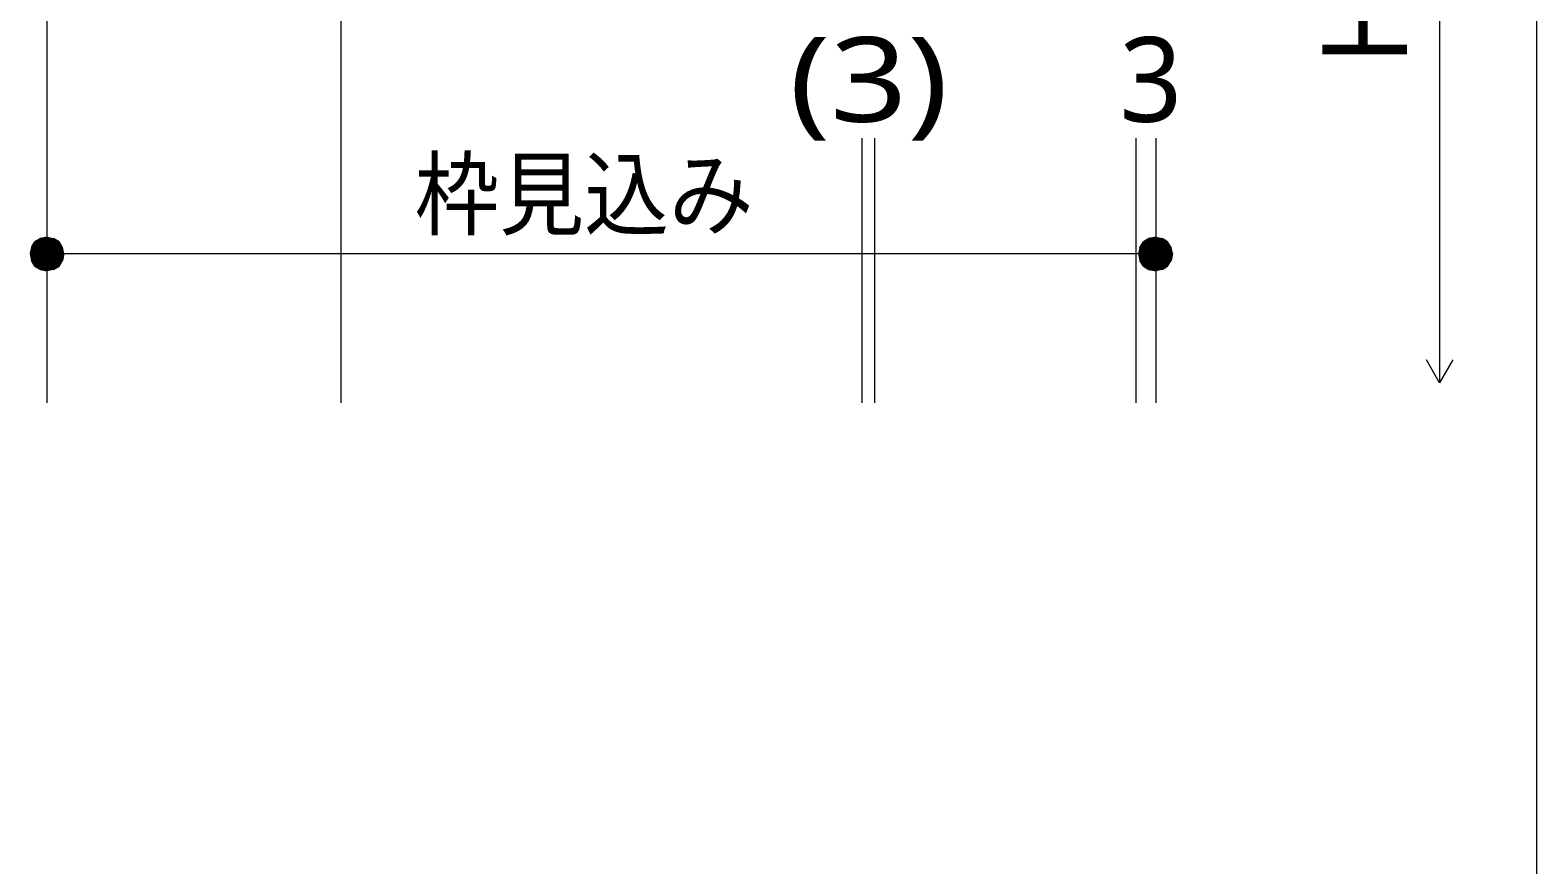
# Model space of a CAD drawing. Header units: millimetres. Extents: x 0 to 420, y 0 to 297.
# Drawn here: x 163.96 to 210.16, y 66.94 to 92.54 of the extents above; entities that cross this region are included whole.
import ezdxf
from ezdxf.enums import TextEntityAlignment as Align

# ---------------------------------------------------------------- set-up
doc = ezdxf.new("R2010")
doc.units = ezdxf.units.MM
doc.styles.add('kst32b', font='NotoSansJP-Variable.ttf')

msp = doc.modelspace()

# ---------------------------------------------------------------- hatches: boundary and pattern name
h = msp.add_hatch(color=7)
h.paths.add_polyline_path([(164.275, 86.148), (164.105, 86.043), (164.465, 85.683), (164.275, 86.148)])
h.paths.add_polyline_path([(164.105, 86.043), (164.465, 85.683), (163.999, 85.873), (164.105, 86.043)])
h.paths.add_polyline_path([(164.465, 85.683), (163.999, 85.873), (163.957, 85.683), (164.465, 85.683)])
h = msp.add_hatch(color=7)
h.paths.add_polyline_path([(164.846, 86.043), (164.677, 86.148), (164.465, 85.683), (164.846, 86.043)])
h.paths.add_polyline_path([(164.677, 86.148), (164.465, 85.683), (164.465, 86.191), (164.677, 86.148)])
h.paths.add_polyline_path([(164.465, 85.683), (164.465, 86.191), (164.275, 86.148), (164.465, 85.683)])
for points in [[(164.952, 85.873), (164.846, 86.043), (164.465, 85.683), (164.952, 85.873)], [(198.946, 85.873), (198.84, 86.043), (198.48, 85.683), (198.946, 85.873)]]:
    msp.add_hatch(color=7).paths.add_polyline_path(points)
h = msp.add_hatch(color=7)
h.paths.add_polyline_path([(198.268, 86.148), (198.099, 86.043), (198.48, 85.683), (198.268, 86.148)])
h.paths.add_polyline_path([(198.099, 86.043), (198.48, 85.683), (197.993, 85.873), (198.099, 86.043)])
h.paths.add_polyline_path([(198.48, 85.683), (197.993, 85.873), (197.951, 85.683), (198.48, 85.683)])
h = msp.add_hatch(color=7)
h.paths.add_polyline_path([(198.84, 86.043), (198.67, 86.148), (198.48, 85.683), (198.84, 86.043)])
h.paths.add_polyline_path([(198.67, 86.148), (198.48, 85.683), (198.48, 86.191), (198.67, 86.148)])
h.paths.add_polyline_path([(198.48, 85.683), (198.48, 86.191), (198.268, 86.148), (198.48, 85.683)])
h = msp.add_hatch(color=7)
h.paths.add_polyline_path([(163.957, 85.683), (163.999, 85.471), (164.465, 85.683), (163.957, 85.683)])
h.paths.add_polyline_path([(163.999, 85.471), (164.465, 85.683), (164.105, 85.302), (163.999, 85.471)])
h.paths.add_polyline_path([(164.465, 85.683), (164.105, 85.302), (164.275, 85.196), (164.465, 85.683)])
h = msp.add_hatch(color=7)
h.paths.add_polyline_path([(164.275, 85.196), (164.465, 85.154), (164.465, 85.683), (164.275, 85.196)])
h.paths.add_polyline_path([(164.465, 85.154), (164.465, 85.683), (164.677, 85.196), (164.465, 85.154)])
h.paths.add_polyline_path([(164.465, 85.683), (164.677, 85.196), (164.846, 85.302), (164.465, 85.683)])
h = msp.add_hatch(color=7)
h.paths.add_polyline_path([(164.846, 85.302), (164.952, 85.471), (164.465, 85.683), (164.846, 85.302)])
h.paths.add_polyline_path([(164.952, 85.471), (164.465, 85.683), (164.994, 85.683), (164.952, 85.471)])
h.paths.add_polyline_path([(164.465, 85.683), (164.994, 85.683), (164.952, 85.873), (164.465, 85.683)])
h = msp.add_hatch(color=7)
h.paths.add_polyline_path([(197.951, 85.683), (197.993, 85.471), (198.48, 85.683), (197.951, 85.683)])
h.paths.add_polyline_path([(197.993, 85.471), (198.48, 85.683), (198.099, 85.302), (197.993, 85.471)])
h.paths.add_polyline_path([(198.48, 85.683), (198.099, 85.302), (198.268, 85.196), (198.48, 85.683)])
h = msp.add_hatch(color=7)
h.paths.add_polyline_path([(198.268, 85.196), (198.48, 85.154), (198.48, 85.683), (198.268, 85.196)])
h.paths.add_polyline_path([(198.48, 85.154), (198.48, 85.683), (198.67, 85.196), (198.48, 85.154)])
h.paths.add_polyline_path([(198.48, 85.683), (198.67, 85.196), (198.84, 85.302), (198.48, 85.683)])
h = msp.add_hatch(color=7)
h.paths.add_polyline_path([(198.84, 85.302), (198.946, 85.471), (198.48, 85.683), (198.84, 85.302)])
h.paths.add_polyline_path([(198.946, 85.471), (198.48, 85.683), (198.988, 85.683), (198.946, 85.471)])
h.paths.add_polyline_path([(198.48, 85.683), (198.988, 85.683), (198.946, 85.873), (198.48, 85.683)])

# ---------------------------------------------------------------- linework, layer by layer
at = {"lineweight": 13}
for points in [[(210.164, 45.995), (210.164, 285.983)], [(164.465, 106.426), (164.465, 81.111)], [(173.482, 103.42), (173.482, 81.111)], [(207.179, 102.828), (207.179, 81.724)], [(189.463, 89.218), (189.463, 81.111)], [(189.865, 81.111), (189.865, 89.218)], [(197.866, 89.218), (197.866, 81.111)], [(198.48, 89.218), (198.48, 81.111)], [(164.465, 85.683), (198.48, 85.683)], [(207.582, 82.423), (207.179, 81.724), (206.777, 82.423)]]:
    msp.add_lwpolyline(points, dxfattribs=at)
at = {"lineweight": 0}
for points in [[(164.105, 86.043), (164.465, 85.683), (163.999, 85.873)], [(164.275, 86.148), (164.105, 86.043), (164.465, 85.683)], [(164.465, 85.683), (164.465, 86.191), (164.275, 86.148)], [(164.677, 86.148), (164.465, 85.683), (164.465, 86.191)], [(164.846, 86.043), (164.677, 86.148), (164.465, 85.683)], [(164.952, 85.873), (164.846, 86.043), (164.465, 85.683)], [(198.099, 86.043), (198.48, 85.683), (197.993, 85.873)], [(198.268, 86.148), (198.099, 86.043), (198.48, 85.683)], [(198.48, 85.683), (198.48, 86.191), (198.268, 86.148)], [(198.67, 86.148), (198.48, 85.683), (198.48, 86.191)], [(198.84, 86.043), (198.67, 86.148), (198.48, 85.683)], [(198.946, 85.873), (198.84, 86.043), (198.48, 85.683)], [(164.465, 85.683), (163.999, 85.873), (163.957, 85.683)], [(163.957, 85.683), (163.999, 85.471), (164.465, 85.683)], [(163.999, 85.471), (164.465, 85.683), (164.105, 85.302)], [(164.465, 85.683), (164.105, 85.302), (164.275, 85.196)], [(164.275, 85.196), (164.465, 85.154), (164.465, 85.683)], [(164.465, 85.683), (164.994, 85.683), (164.952, 85.873)], [(164.465, 85.154), (164.465, 85.683), (164.677, 85.196)], [(164.465, 85.683), (164.677, 85.196), (164.846, 85.302)], [(164.846, 85.302), (164.952, 85.471), (164.465, 85.683)], [(164.952, 85.471), (164.465, 85.683), (164.994, 85.683)], [(198.48, 85.683), (197.993, 85.873), (197.951, 85.683)], [(197.951, 85.683), (197.993, 85.471), (198.48, 85.683)], [(197.993, 85.471), (198.48, 85.683), (198.099, 85.302)], [(198.48, 85.683), (198.099, 85.302), (198.268, 85.196)], [(198.268, 85.196), (198.48, 85.154), (198.48, 85.683)], [(198.48, 85.683), (198.988, 85.683), (198.946, 85.873)], [(198.48, 85.154), (198.48, 85.683), (198.67, 85.196)], [(198.48, 85.683), (198.67, 85.196), (198.84, 85.302)], [(198.84, 85.302), (198.946, 85.471), (198.48, 85.683)], [(198.946, 85.471), (198.48, 85.683), (198.988, 85.683)]]:
    msp.add_lwpolyline(points, close=True, dxfattribs=at)

# ---------------------------------------------------------------- texts
at = {"style": 'kst32b'}
msp.add_text('H', height=2.599, rotation=90, dxfattribs=at).set_placement((206.185, 91.461))
for s, height, p, p2 in [('(3)', 2.5989, (187.24, 89.725), (192.113, 89.725)), ('枠見込み', 2.0791, (175.747, 86.466), (186.142, 86.466))]:
    msp.add_text(s, height=height, dxfattribs=at).set_placement(p, p2, align=Align.FIT)
msp.add_text('3', height=2.599, dxfattribs=at).set_placement((197.358, 89.725))

doc.saveas('drawing.dxf')
